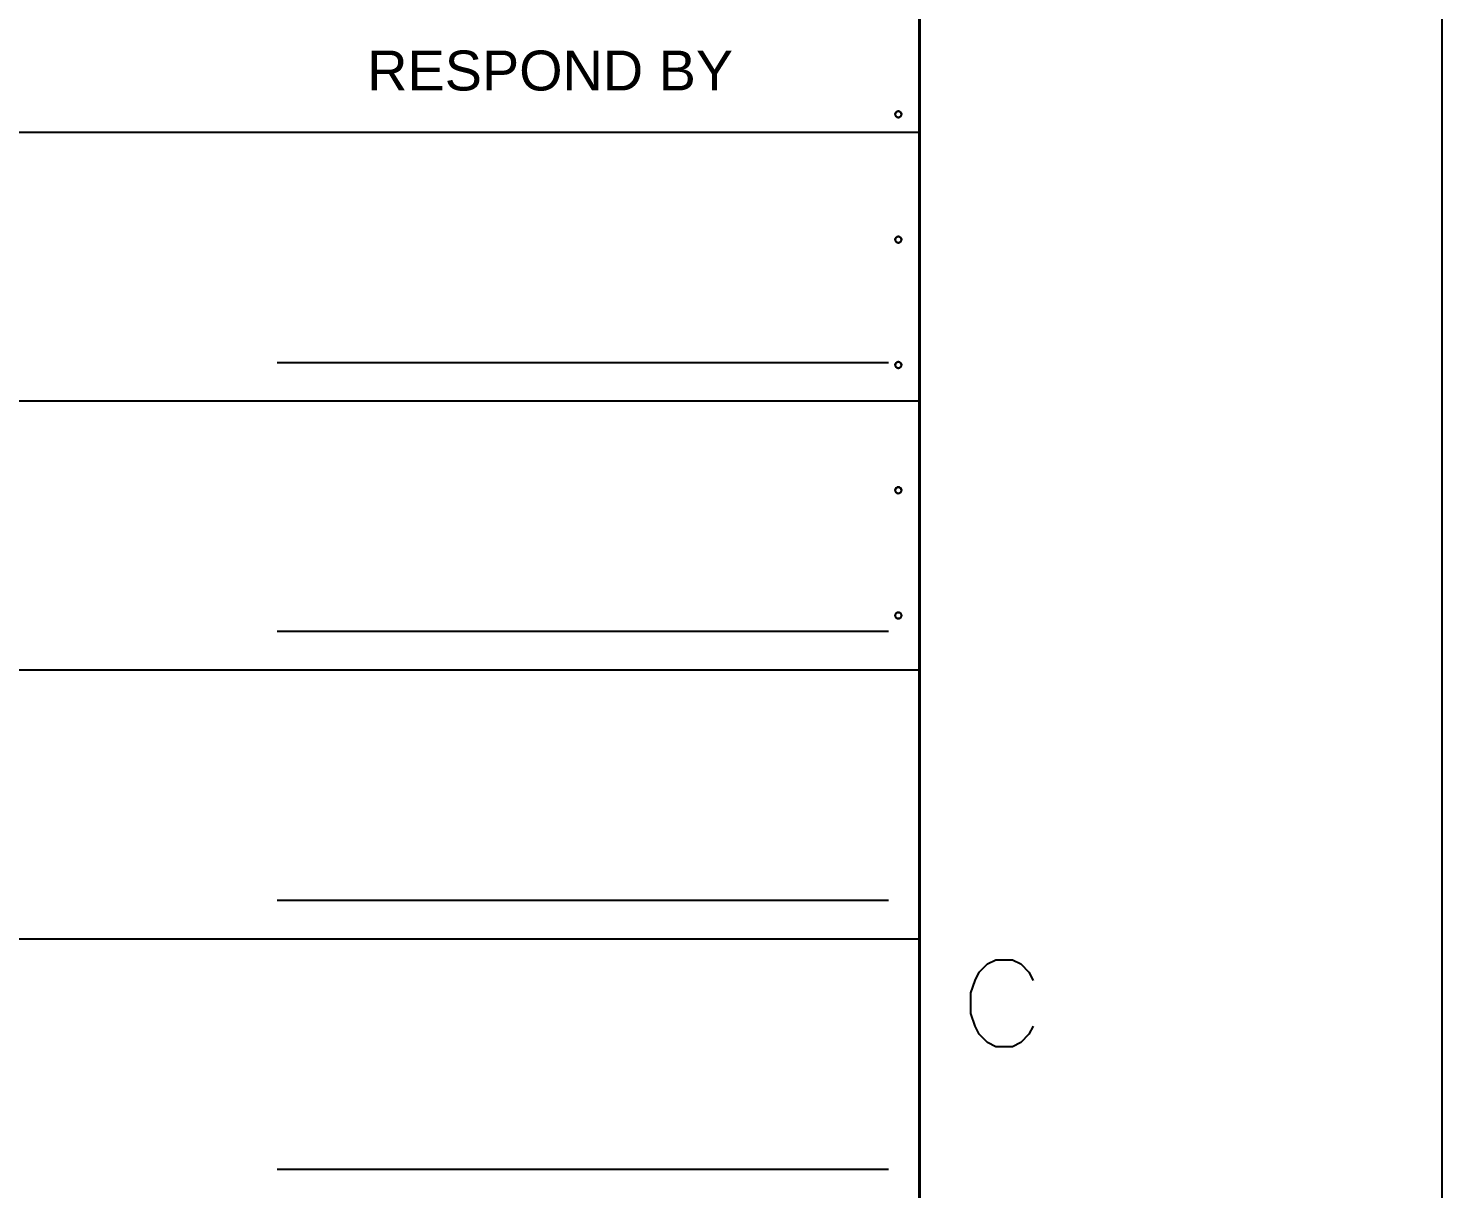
# Model space of a CAD drawing. Header units: millimetres. Extents: x -196 to 224, y -57 to 240.
# Drawn here: x 183.68 to 224.31, y 55.21 to 88.55 of the extents above; entities that cross this region are included whole.
import ezdxf

# ---------------------------------------------------------------- set-up
doc = ezdxf.new("R2010")
doc.units = ezdxf.units.MM
doc.styles.add('Arial', font='ARIAL.TTF', dxfattribs={"height": 0.2})

# ---------------------------------------------------------------- blocks, each defined once
blk = doc.blocks.new('Unknown-234525283-28870')
at = {"color": 7, "linetype": 'Continuous'}
for p, q in [((209.288, -41.466), (209.288, 121.453)), ((141.418, 85.568), (209.288, 85.568)), ((190.84, 78.95), (208.407, 78.95)), ((141.418, 77.843), (209.288, 77.843)), ((190.84, 71.226), (208.407, 71.226)), ((141.418, 70.119), (209.288, 70.119)), ((190.84, 63.501), (208.407, 63.501)), ((141.418, 62.394), (209.288, 62.394)), ((190.84, 55.776), (208.407, 55.776))]:
    blk.add_line(p, q, dxfattribs=at)
for centre in [(208.691, 86.078), (208.692, 86.078), (208.692, 86.078), (208.691, 82.478), (208.692, 82.478), (208.692, 82.478), (208.691, 78.878), (208.692, 78.878), (208.692, 78.878), (208.691, 75.278), (208.692, 75.278), (208.692, 75.278), (208.691, 71.678), (208.692, 71.679), (208.692, 71.678)]:
    blk.add_circle(centre, 0.09, dxfattribs=at)
for centre, start, end in [((208.691, 86.078), 0, 180), ((208.692, 86.078), 0, 180), ((208.691, 86.078), 180, 0), ((208.692, 86.078), 180, 0), ((208.691, 82.478), 0, 180), ((208.691, 82.478), 180, 0), ((208.692, 82.478), 0, 180), ((208.692, 82.478), 180, 0), ((208.691, 78.878), 0, 180), ((208.691, 78.878), 180, 0), ((208.692, 78.878), 0, 180), ((208.692, 78.878), 180, 0), ((208.691, 75.278), 0, 180), ((208.691, 75.278), 180, 0), ((208.692, 75.279), 0, 180), ((208.692, 75.279), 180, 0), ((208.691, 71.678), 0, 180), ((208.691, 71.678), 180, 0), ((208.692, 71.679), 0, 180), ((208.692, 71.679), 180, 0)]:
    blk.add_arc(centre, 0.09, start, end, dxfattribs=at)
at = {"color": 7, "linetype": 'Continuous', "style": 'Arial', "width": 1.000637}
blk.add_text('RESPOND BY', height=1.1475, dxfattribs=at).set_placement((193.426, 86.762))
blk = doc.blocks.new('Unknown-234525283-28878')
at = {"color": 7, "linetype": 'Continuous'}
for p, q in [((224.31, 240.414), (224.31, -56.586)), ((209.31, 225.414), (209.31, -41.586)), ((211.256, 61.67), (211.494, 61.789)), ((211.494, 61.789), (211.97, 61.789)), ((211.97, 61.789), (212.208, 61.67)), ((210.899, 61.194), (211.018, 61.432)), ((211.018, 61.432), (211.256, 61.67)), ((212.208, 61.67), (212.447, 61.432)), ((212.447, 61.432), (212.566, 61.194)), ((210.78, 60.836), (210.899, 61.194)), ((210.78, 60.241), (210.78, 60.836)), ((210.899, 59.884), (210.78, 60.241)), ((211.018, 59.646), (210.899, 59.884)), ((212.566, 59.884), (212.447, 59.646)), ((211.256, 59.408), (211.018, 59.646)), ((211.494, 59.289), (211.256, 59.408)), ((212.208, 59.408), (211.97, 59.289)), ((212.447, 59.646), (212.208, 59.408)), ((211.97, 59.289), (211.494, 59.289))]:
    blk.add_line(p, q, dxfattribs=at)

msp = doc.modelspace()

# ---------------------------------------------------------------- block references
for name in ['Unknown-234525283-28878', 'Unknown-234525283-28870']:
    msp.add_blockref(name, (0, 0))

doc.saveas('drawing.dxf')
